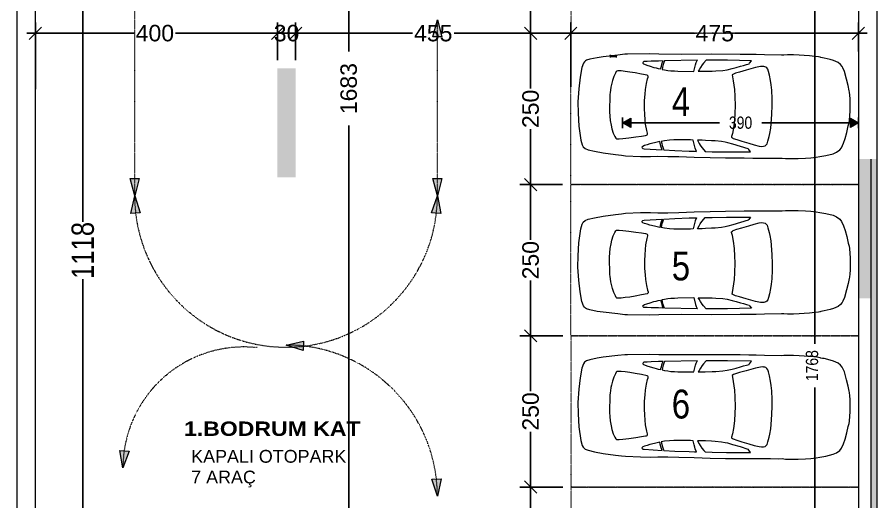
# Model space of a CAD drawing. Header units: millimetres. Extents: x 2975 to 4395, y 1592 to 4704.
# Drawn here: x 2975 to 4395, y 3150 to 3951 of the extents above; entities that cross this region are included whole.
import ezdxf

# ---------------------------------------------------------------- set-up
doc = ezdxf.new("R2010")
doc.units = ezdxf.units.MM
doc.linetypes.add('Style de ligne -5', pattern=[0.41656, 0.13885, -0.27771])
doc.layers.add('Cotation', color=1, linetype='Continuous', lineweight=5, true_color=0xff0000)
doc.layers.add('Kotlar', color=7, linetype='Continuous', lineweight=5, true_color=0xdd0806)
for name, color, linetype, lineweight in [('Duvar', 7, 'Continuous', 5), ('Genel', 7, 'Continuous', 5), ('Kolon', 7, 'Continuous', 5), ('Sembol', 7, 'Continuous', 5), ('Yazı', 7, 'Continuous', 5)]:
    doc.layers.add(name, color=color, linetype=linetype, lineweight=lineweight)
doc.styles.add('Arial', font='arial.ttf')
doc.styles.add('Arial Black', font='')
doc.styles.add('Arial Narrow', font='ARIALN.TTF')
doc.styles.get('Arial Black').set_extended_font_data('Arial Black')
doc.dimstyles.new('AEN', dxfattribs={"dimtxt": 20.137731, "dimasz": 20.203418, "dimexe": 18, "dimexo": 13.5, "dimgap": 4.5, "dimtad": 1, "dimdec": 1, "dimtxsty": 'Arial Narrow', "dimblk": 'VW_SLASH', "dimblk1": 'VW_SLASH', "dimblk2": 'VW_SLASH', "dimcen": 0, "dimdle": 18, "dimazin": 0, "dimtfac": 1, "dimtdec": 1, "dimtix": 1, "dimtmove": 0, "dimatfit": 0, "dimldrblk": 'VW_FILLEDARROW', "dimfxl": 1, "dimfrac": 2, "dimtolj": 1, "dimarcsym": 0})
doc.dimstyles.new('Arch 1', dxfattribs={"dimtxt": 20.137731, "dimasz": 20.203418, "dimexe": 28.575, "dimexo": 14.2875, "dimgap": 0.18, "dimtad": 1, "dimdec": 1, "dimtxsty": 'Arial Narrow', "dimblk": 'VW_SLASH', "dimblk1": 'VW_SLASH', "dimblk2": 'VW_SLASH', "dimcen": 0, "dimdle": 14.2875, "dimazin": 0, "dimtfac": 1, "dimtdec": 1, "dimtix": 1, "dimtmove": 0, "dimatfit": 0, "dimldrblk": 'VW_FILLEDARROW', "dimfxl": 1, "dimfrac": 2, "dimtolj": 1, "dimarcsym": 0})
doc.dimstyles.new('Ölçü 1', dxfattribs={"dimtxt": 20.137731, "dimasz": 13.506152, "dimexe": 9, "dimexo": 14.2875, "dimgap": 0, "dimtad": 0, "dimdec": 1, "dimtxsty": 'Arial Narrow', "dimblk": 'VW_FILLEDARROW-1', "dimblk1": 'VW_FILLEDARROW-1', "dimblk2": 'VW_FILLEDARROW-1', "dimcen": 0, "dimazin": 0, "dimtfac": 1, "dimtdec": 1, "dimtix": 1, "dimtmove": 0, "dimatfit": 0, "dimldrblk": 'VW_FILLEDARROW-2', "dimfxl": 9, "dimfxlon": 1, "dimfrac": 2, "dimtolj": 1, "dimarcsym": 0})

# ---------------------------------------------------------------- blocks, each defined once
blk = doc.blocks.new('VW_FILLEDARROW-1')
at = {"linetype": 'Continuous', "lineweight": 0}
blk.add_hatch(color=0, dxfattribs=at).paths.add_polyline_path([(-1, 0.58), (0, 0), (-1, -0.58)])
at = {"color": 0, "lineweight": 5, "flags": 128}
blk.add_lwpolyline([(-1, 0.58), (0, 0), (-1, -0.58)], close=True, dxfattribs=at)
blk = doc.blocks.new('*D69')
at = {"layer": 'Cotation', "color": 0, "lineweight": -2, "transparency": 16777216}
for p, q in [((4283.8, 4654.4), (4301.8, 4654.4)), ((4292.8, 4640.9), (4292.8, 3411.2)), ((4292.8, 2900.1), (4292.8, 3339.1)), ((4283.8, 2886.5), (4301.8, 2886.5))]:
    blk.add_line(p, q, dxfattribs=at)
at = {"layer": 'Defpoints', "color": 0, "transparency": 16777216}
for p in [(4029.9, 4654.4), (4292.8, 4654.4), (4095.5, 2886.5)]:
    blk.add_point(p, dxfattribs=at)
at = {"layer": 'Cotation', "color": 0, "lineweight": -2, "transparency": 16777216, "xscale": 13.50615234375, "yscale": 13.50615234375, "zscale": 13.50615234375}
for p, rotation in [((4292.8, 4654.4), 90), ((4292.8, 2886.5), 270)]:
    blk.add_blockref('VW_FILLEDARROW-1', p, dxfattribs=dict(at, rotation=rotation))
at = {"layer": 'Cotation', "color": 0, "transparency": 16777216, "insert": (4288.3, 3375.1), "char_height": 20.14, "attachment_point": 5, "rotation": 90, "style": 'Arial Narrow'}
blk.add_mtext('\\A1;1768', dxfattribs=at)
blk = doc.blocks.new('VW_FILLEDARROW-2')
at = {"linetype": 'Continuous', "lineweight": 0}
blk.add_hatch(color=0, dxfattribs=at).paths.add_polyline_path([(-1, 0.58), (0, 0), (-1, -0.58)])
at = {"color": 0, "lineweight": 5, "flags": 128}
blk.add_lwpolyline([(-1, 0.58), (0, 0), (-1, -0.58)], close=True, dxfattribs=at)
blk = doc.blocks.new('*D70')
at = {"layer": 'Cotation', "color": 0, "lineweight": -2, "transparency": 16777216}
for p, q in [((3975.2, 3767.5), (3975.2, 3785.5)), ((4365.2, 3785.5), (4365.2, 3767.5)), ((3988.7, 3776.5), (4135.4, 3776.5)), ((4351.7, 3776.5), (4205.1, 3776.5))]:
    blk.add_line(p, q, dxfattribs=at)
at = {"layer": 'Defpoints', "color": 0, "transparency": 16777216}
for p in [(4365.2, 3830.4), (3975.2, 3776.5), (3975.2, 3750.2)]:
    blk.add_point(p, dxfattribs=at)
at = {"layer": 'Cotation', "color": 0, "lineweight": -2, "transparency": 16777216, "xscale": 13.50615234375, "yscale": 13.50615234375, "zscale": 13.50615234375, "rotation": 180}
blk.add_blockref('VW_FILLEDARROW-1', (3975.2, 3776.5), dxfattribs=at)
at = {"layer": 'Cotation', "color": 0, "lineweight": -2, "transparency": 16777216, "xscale": 13.50615234375, "yscale": 13.50615234375, "zscale": 13.50615234375}
blk.add_blockref('VW_FILLEDARROW-1', (4365.2, 3776.5), dxfattribs=at)
at = {"layer": 'Cotation', "color": 0, "transparency": 16777216, "insert": (4170.2, 3776.5), "char_height": 20.14, "attachment_point": 5, "style": 'Arial Narrow'}
blk.add_mtext('\\A1;390', dxfattribs=at)
blk = doc.blocks.new('Groupe-152-1')
at = {"layer": 'Sembol', "color": 12, "linetype": 'Continuous', "lineweight": 5, "true_color": 0xdd0000, "flags": 128}
for points in [[(-10134.2, 773.5), (-10142.7, 775.5), (-10150.5, 777.5), (-10155.1, 778.8), (-10159.4, 780.2), (-10162.3, 781.4), (-10163.5, 782.2), (-10163.8, 783), (-10163.4, 783.9), (-10162.3, 785), (-10160, 785.3), (-10130.2, 787.2), (-10131.8, 782.7), (-10133.4, 776.9), (-10133.9, 773.6)], [(-9988, 785.6), (-10001.1, 781.5), (-10013.3, 777.8), (-10021.9, 775.4), (-10026.4, 774.4), (-10032.1, 773.4), (-10042.6, 772.5), (-10048.8, 772.1), (-10058.8, 771.6), (-10064, 771.4), (-10071.6, 771.3), (-10068.9, 776.4), (-10067.3, 779.3), (-10064.6, 783.4), (-10061.6, 787.3), (-10059.2, 789.8), (-10047.6, 790.2), (-10023.7, 790.6), (-10010, 790.6), (-10004.9, 790.6), (-9994.7, 790.6), (-9987.9, 790.6), (-9984.4, 790.6), (-9987.1, 786.8), (-9988.1, 785.3)]]:
    blk.add_lwpolyline(points, dxfattribs=at)
for points in [[(-10079, 771.2), (-10083.6, 770.8), (-10094.2, 770.7), (-10103.9, 770.7), (-10111.2, 770.8), (-10118.3, 771.2), (-10126.3, 772.1), (-10131.9, 773.2), (-10130.9, 776.6), (-10130.1, 779.8), (-10129.3, 782.7), (-10128, 786.2), (-10127.6, 787.3), (-10109.2, 788.2), (-10085.5, 789.2), (-10077, 789.5), (-10073.7, 789.6), (-10075.6, 784.7), (-10076.4, 782), (-10077.5, 778)], [(-9964, 649.3), (-9967.9, 649.6), (-9975.8, 651.3), (-9991.6, 655.5), (-10002.3, 658.6), (-10009, 660.6), (-10012.4, 661.9), (-10014.4, 663.4), (-10014.2, 666.2), (-10012.7, 673.3), (-10010.8, 687.7), (-10010, 698.6), (-10009.7, 714.9), (-10010, 725.8), (-10011, 738.5), (-10012.6, 751.1), (-10014.3, 760), (-10015.6, 765.3), (-10015.5, 766.3), (-10014.3, 767.4), (-10012.7, 768.3), (-10006.8, 770.4), (-9998.5, 773), (-9987.2, 776.3), (-9978.5, 778.9), (-9970, 781), (-9966, 781.5), (-9962.7, 781.4), (-9960.2, 780.5), (-9958.8, 779.5), (-9957, 777.1), (-9955.5, 773), (-9953.5, 765.4), (-9952.4, 760.1), (-9950.9, 751.3), (-9950.1, 744.2), (-9948.8, 728.1), (-9948.5, 713.8), (-9948.6, 703.1), (-9949.3, 688.8), (-9950.2, 679.9), (-9951.2, 672.8), (-9952.9, 664), (-9954.5, 657.5), (-9955.8, 653.9), (-9957.3, 651.7), (-9958.9, 650.4), (-9960.4, 649.8), (-9962.4, 649.3), (-9963.6, 649.3)], [(-10155.2, 663.7), (-10164.6, 661.9), (-10175, 660), (-10183.9, 658.5), (-10191.5, 657.5), (-10197.9, 656.8), (-10200.1, 656.7), (-10203.2, 656.6), (-10205, 656.9), (-10206.1, 657.9), (-10207.5, 660.3), (-10210.1, 666), (-10212.3, 672.8), (-10214, 679.1), (-10214.9, 683.4), (-10215.7, 688.7), (-10216.3, 692.3), (-10216.6, 696), (-10217.1, 724.5), (-10216.8, 731.3), (-10216, 738.5), (-10214.7, 746.3), (-10213.2, 752.7), (-10211, 759.5), (-10208.6, 765.2), (-10207, 768), (-10205.4, 769), (-10203.6, 769.1), (-10201.3, 769), (-10195.2, 768.7), (-10185.1, 767.5), (-10173.8, 765.9), (-10164.1, 764.4), (-10158, 763.3), (-10155.9, 762.9), (-10155, 762.4), (-10154.5, 761.4), (-10154.4, 760), (-10154.4, 759.6), (-10155.5, 755.2), (-10157.5, 744.6), (-10158.4, 737), (-10159.1, 728.5), (-10159.4, 719), (-10159.3, 709.5), (-10159.2, 705.7), (-10158.5, 695.3), (-10157.6, 687.4), (-10156, 677.5), (-10154.3, 670.1), (-10153.4, 667.1), (-10153.4, 665.6), (-10153.8, 664.7), (-10154.9, 663.9)], [(-10128.7, 640.1), (-10136.5, 640.5), (-10148.3, 640.9), (-10155.1, 641.2), (-10158.5, 641.4), (-10160.5, 641.3), (-10161.6, 642.2), (-10162.4, 643.6), (-10162.2, 644.1), (-10161.2, 645), (-10159.4, 645.9), (-10155.6, 647.3), (-10150.1, 649.1), (-10143.8, 650.9), (-10140.2, 651.9), (-10136.6, 652.8), (-10132.9, 653.6), (-10132.5, 652), (-10131.6, 648.8), (-10130, 643.3)], [(-10072.1, 638.9), (-10126.1, 640.1), (-10127.9, 644.6), (-10128.3, 646), (-10129, 648.2), (-10129.6, 650.6), (-10130.5, 654.2), (-10126.4, 655.1), (-10121.1, 655.9), (-10115.8, 656.5), (-10110, 656.9), (-10104.2, 657.1), (-10077.9, 657.5), (-10075, 646.4), (-10073.8, 643), (-10072.4, 639.5)], [(-9982.9, 639.9), (-10022.1, 639), (-10044.3, 638.8), (-10057.5, 638.8), (-10062.2, 643.9), (-10064.3, 646.9), (-10067.1, 651.2), (-10069.3, 655.2), (-10070.5, 657.2), (-10059.4, 657.3), (-10047.6, 657), (-10041.4, 656.7), (-10029.8, 655.9), (-10022.9, 654.8), (-10014.6, 652.7), (-10008.1, 651), (-10000.8, 648.9), (-9996, 647.6), (-9990.9, 646.2), (-9986.7, 645.1), (-9986.5, 644.8), (-9986.2, 644.2)]]:
    blk.add_lwpolyline(points, close=True, dxfattribs=at)
blk = doc.blocks.new('Groupe-153-1')
at = {"layer": 'Sembol', "color": 12, "linetype": 'Continuous', "lineweight": 5, "true_color": 0xdd0000, "flags": 128}
blk.add_lwpolyline([(-9869.1, 634.2), (-9869.3, 634.1), (-9869.8, 634), (-9869.9, 634), (-9872.1, 633.6), (-9878.1, 632.8), (-9887, 631.9), (-9895.9, 631.3), (-9903.9, 630.8), (-9913.3, 630.4), (-9923.4, 630.3), (-9929.1, 630.6), (-9933, 630.7), (-9961.4, 630.3), (-9975.1, 629.9), (-9987.2, 629.7), (-10001.4, 629.5), (-10049.1, 628.9), (-10098.6, 629.5), (-10135.9, 629.1), (-10151.5, 628.4), (-10187.3, 629), (-10192, 629.2), (-10203.7, 630.5), (-10227.9, 633.3), (-10237.6, 634.8), (-10249.8, 637.4), (-10255.2, 639.2), (-10256.9, 640.1), (-10258.7, 641.6), (-10260.4, 644.1), (-10262.8, 651.1), (-10265.9, 667.1), (-10268.1, 686.2), (-10269.3, 707.8), (-10269.2, 726.6), (-10267.8, 748), (-10264.6, 771), (-10262.5, 778.9), (-10260.8, 782), (-10257.7, 784.9), (-10252.3, 787), (-10242.1, 789.5), (-10227.7, 792.1), (-10207.3, 794.9), (-10197.6, 796.2), (-10191, 796.9), (-10166.2, 798), (-10149.3, 798.4), (-10137.6, 797.8), (-10120.6, 797.9), (-10102.8, 798.4), (-10077.6, 799.1), (-10051, 799.9), (-10025.8, 800.3), (-9994.8, 800.7), (-9980.2, 800.7), (-9970.3, 800.8), (-9951.3, 800.8), (-9937.6, 800.9), (-9931.9, 800.7), (-9926.4, 801.4), (-9917.3, 801.6), (-9905.7, 801.3), (-9893.4, 800.8), (-9884.4, 800.3), (-9875.6, 799.5), (-9869.8, 798.3), (-9866.5, 797.9), (-9859.7, 796.6), (-9848, 793.6), (-9842, 791.1), (-9836.6, 787.1), (-9833.9, 783.6), (-9830.6, 776.3), (-9827.9, 768.7), (-9825.2, 758.4), (-9822.7, 747.5), (-9821.3, 742.6), (-9820.8, 738.9), (-9819.5, 723), (-9819.4, 713), (-9819.7, 703), (-9820.1, 697.1), (-9820.7, 691.6), (-9821.5, 689.4), (-9823.2, 680.8), (-9825.5, 670.3), (-9829.3, 657.5), (-9831.7, 651.7), (-9832.8, 649.7), (-9835.7, 646.1), (-9839.5, 643.1), (-9843.1, 641.1), (-9847.2, 639.5), (-9852.7, 637.9), (-9862.5, 635.5), (-9865.5, 635), (-9868.1, 634.6)], close=True, dxfattribs=at)
at = {"layer": 'Sembol', "color": 12, "true_color": 0xdd0000}
blk.add_blockref('Groupe-152-1', (0, 0), dxfattribs=at)
blk = doc.blocks.new('Groupe-154-1')
at = {"layer": 'Sembol', "color": 12, "linetype": 'Continuous', "lineweight": 5, "true_color": 0xdd0000, "flags": 128}
for points in [[(-10128.7, 552.1), (-10136.5, 551.7), (-10148.3, 551.3), (-10155.1, 551), (-10158.5, 550.8), (-10160.5, 550.9), (-10161.6, 550), (-10162.4, 548.6), (-10162.2, 548.1), (-10161.2, 547.2), (-10159.4, 546.3), (-10155.6, 544.9), (-10150.1, 543.1), (-10143.8, 541.3), (-10140.2, 540.3), (-10136.6, 539.4), (-10132.9, 538.6), (-10132.5, 540.2), (-10131.6, 543.4), (-10130, 548.8)], [(-10072.1, 553.3), (-10126.1, 552.1), (-10127.9, 547.6), (-10128.3, 546.1), (-10129, 543.9), (-10129.6, 541.5), (-10130.5, 538), (-10126.4, 537.1), (-10121.1, 536.3), (-10115.8, 535.7), (-10110, 535.3), (-10104.2, 535.1), (-10077.9, 534.7), (-10075, 545.8), (-10073.8, 549.2), (-10072.4, 552.7)], [(-9982.9, 552.3), (-10022.1, 553.1), (-10044.3, 553.3), (-10057.5, 553.3), (-10062.2, 548.2), (-10064.3, 545.3), (-10067.1, 540.9), (-10069.3, 537), (-10070.5, 535), (-10059.4, 534.9), (-10047.6, 535.2), (-10041.4, 535.5), (-10029.8, 536.3), (-10022.9, 537.4), (-10014.6, 539.5), (-10008.1, 541.2), (-10000.8, 543.3), (-9996, 544.6), (-9990.9, 545.9), (-9986.7, 547.1), (-9986.5, 547.4), (-9986.2, 548)], [(-9964, 542.9), (-9967.9, 542.6), (-9975.8, 540.9), (-9991.6, 536.6), (-10002.3, 533.6), (-10009, 531.6), (-10012.4, 530.3), (-10014.4, 528.7), (-10014.2, 526), (-10012.7, 518.9), (-10010.8, 504.5), (-10010, 493.6), (-10009.7, 477.2), (-10010, 466.3), (-10011, 453.7), (-10012.6, 441.1), (-10014.3, 432.2), (-10015.6, 426.9), (-10015.5, 425.9), (-10014.3, 424.8), (-10012.7, 423.9), (-10006.8, 421.8), (-9998.5, 419.2), (-9987.2, 415.9), (-9978.5, 413.2), (-9970, 411.2), (-9966, 410.7), (-9962.7, 410.8), (-9960.2, 411.6), (-9958.8, 412.6), (-9957, 415), (-9955.5, 419.2), (-9953.5, 426.8), (-9952.4, 432.1), (-9950.9, 440.9), (-9950.1, 448), (-9948.8, 464.1), (-9948.5, 478.4), (-9948.6, 489.1), (-9949.3, 503.4), (-9950.2, 512.3), (-9951.2, 519.4), (-9952.9, 528.2), (-9954.5, 534.7), (-9955.8, 538.3), (-9957.3, 540.5), (-9958.9, 541.8), (-9960.4, 542.4), (-9962.4, 542.8), (-9963.6, 542.9)], [(-10155.2, 528.5), (-10164.6, 530.3), (-10175, 532.2), (-10183.9, 533.6), (-10191.5, 534.7), (-10197.9, 535.3), (-10200.1, 535.5), (-10203.2, 535.6), (-10205, 535.3), (-10206.1, 534.3), (-10207.5, 531.8), (-10210.1, 526.2), (-10212.3, 519.4), (-10214, 513), (-10214.9, 508.8), (-10215.7, 503.4), (-10216.3, 499.9), (-10216.6, 496.2), (-10217.1, 467.7), (-10216.8, 460.9), (-10216, 453.7), (-10214.7, 445.9), (-10213.2, 439.5), (-10211, 432.6), (-10208.6, 427), (-10207, 424.2), (-10205.4, 423.2), (-10203.6, 423.1), (-10201.3, 423.2), (-10195.2, 423.5), (-10185.1, 424.6), (-10173.8, 426.3), (-10164.1, 427.8), (-10158, 428.9), (-10155.9, 429.3), (-10155, 429.8), (-10154.5, 430.8), (-10154.4, 432.2), (-10154.4, 432.6), (-10155.5, 437), (-10157.5, 447.5), (-10158.4, 455.2), (-10159.1, 463.7), (-10159.4, 473.2), (-10159.3, 482.7), (-10159.2, 486.5), (-10158.5, 496.9), (-10157.6, 504.8), (-10156, 514.6), (-10154.3, 522.1), (-10153.4, 525.1), (-10153.4, 526.5), (-10153.8, 527.5), (-10154.9, 528.2)], [(-10079, 421), (-10083.6, 421.4), (-10094.2, 421.5), (-10103.9, 421.5), (-10111.2, 421.4), (-10118.3, 421), (-10126.3, 420.1), (-10131.9, 419), (-10130.9, 415.6), (-10130.1, 412.3), (-10129.3, 409.5), (-10128, 406), (-10127.6, 404.9), (-10109.2, 404), (-10085.5, 403), (-10077, 402.7), (-10073.7, 402.6), (-10075.6, 407.5), (-10076.4, 410.2), (-10077.5, 414.1)]]:
    blk.add_lwpolyline(points, close=True, dxfattribs=at)
for points in [[(-10134.2, 418.7), (-10142.7, 416.7), (-10150.5, 414.7), (-10155.1, 413.4), (-10159.4, 412), (-10162.3, 410.8), (-10163.5, 409.9), (-10163.8, 409.2), (-10163.4, 408.3), (-10162.3, 407.2), (-10160, 406.9), (-10130.2, 405), (-10131.8, 409.4), (-10133.4, 415.3), (-10133.9, 418.6)], [(-9988, 406.6), (-10001.1, 410.7), (-10013.3, 414.4), (-10021.9, 416.8), (-10026.4, 417.8), (-10032.1, 418.8), (-10042.6, 419.7), (-10048.8, 420.1), (-10058.8, 420.6), (-10064, 420.8), (-10071.6, 420.8), (-10068.9, 415.8), (-10067.3, 412.9), (-10064.6, 408.8), (-10061.6, 404.9), (-10059.2, 402.4), (-10047.6, 401.9), (-10023.7, 401.6), (-10010, 401.6), (-10004.9, 401.6), (-9994.7, 401.6), (-9987.9, 401.6), (-9984.4, 401.6), (-9987.1, 405.4), (-9988.1, 406.9)]]:
    blk.add_lwpolyline(points, dxfattribs=at)
blk = doc.blocks.new('Groupe-155-1')
at = {"layer": 'Sembol', "color": 12, "linetype": 'Continuous', "lineweight": 5, "true_color": 0xdd0000, "flags": 128}
blk.add_lwpolyline([(-9869.1, 557.9), (-9869.3, 558), (-9869.8, 558.2), (-9869.9, 558.2), (-9872.1, 558.6), (-9878.1, 559.4), (-9887, 560.3), (-9895.9, 560.9), (-9903.9, 561.4), (-9913.3, 561.8), (-9923.4, 561.9), (-9929.1, 561.6), (-9933, 561.5), (-9961.4, 561.8), (-9975.1, 562.3), (-9987.2, 562.5), (-10001.4, 562.7), (-10049.1, 563.2), (-10098.6, 562.7), (-10135.9, 563), (-10151.5, 563.8), (-10187.3, 563.2), (-10192, 562.9), (-10203.7, 561.7), (-10227.9, 558.9), (-10237.6, 557.4), (-10249.8, 554.8), (-10255.2, 553), (-10256.9, 552.1), (-10258.7, 550.6), (-10260.4, 548.1), (-10262.8, 541.1), (-10265.9, 525.1), (-10268.1, 506), (-10269.3, 484.4), (-10269.2, 465.6), (-10267.8, 444.2), (-10264.6, 421.2), (-10262.5, 413.3), (-10260.8, 410.2), (-10257.7, 407.3), (-10252.3, 405.2), (-10242.1, 402.7), (-10227.7, 400.1), (-10207.3, 397.3), (-10197.6, 396), (-10191, 395.3), (-10166.2, 394.2), (-10149.3, 393.8), (-10137.6, 394.4), (-10120.6, 394.3), (-10102.8, 393.8), (-10077.6, 393.1), (-10051, 392.3), (-10025.8, 391.9), (-9994.8, 391.5), (-9980.2, 391.4), (-9970.3, 391.4), (-9951.3, 391.4), (-9937.6, 391.3), (-9931.9, 391.5), (-9926.4, 390.8), (-9917.3, 390.6), (-9905.7, 390.8), (-9893.4, 391.3), (-9884.4, 391.9), (-9875.6, 392.7), (-9869.8, 393.9), (-9866.5, 394.3), (-9859.7, 395.5), (-9848, 398.6), (-9842, 401.1), (-9836.6, 405.1), (-9833.9, 408.6), (-9830.6, 415.9), (-9827.9, 423.5), (-9825.2, 433.8), (-9822.7, 444.7), (-9821.3, 449.6), (-9820.8, 453.3), (-9819.5, 469.2), (-9819.4, 479.2), (-9819.7, 489.2), (-9820.1, 495.1), (-9820.7, 500.5), (-9821.5, 502.8), (-9823.2, 511.4), (-9825.5, 521.9), (-9829.3, 534.7), (-9831.7, 540.5), (-9832.8, 542.5), (-9835.7, 546.1), (-9839.5, 549.1), (-9843.1, 551.1), (-9847.2, 552.6), (-9852.7, 554.3), (-9862.5, 556.7), (-9865.5, 557.1), (-9868.1, 557.6)], close=True, dxfattribs=at)
at = {"layer": 'Sembol', "color": 12, "true_color": 0xdd0000}
blk.add_blockref('Groupe-154-1', (0, 0), dxfattribs=at)
blk = doc.blocks.new('Groupe-160-1')
at = {"layer": 'Sembol', "color": 12, "linetype": 'Continuous', "lineweight": 5, "true_color": 0xdd0000, "flags": 128}
for points in [[(-10128.7, 1048.8), (-10136.5, 1048.5), (-10148.3, 1048.1), (-10155.1, 1047.7), (-10158.5, 1047.6), (-10160.5, 1047.7), (-10161.6, 1046.8), (-10162.4, 1045.4), (-10162.2, 1044.9), (-10161.2, 1044), (-10159.4, 1043.1), (-10155.6, 1041.7), (-10150.1, 1039.9), (-10143.8, 1038.1), (-10140.2, 1037.1), (-10136.6, 1036.2), (-10132.9, 1035.4), (-10132.5, 1037), (-10131.6, 1040.2), (-10130, 1045.6)], [(-10072.1, 1050.1), (-10126.1, 1048.9), (-10127.9, 1044.3), (-10128.3, 1042.9), (-10129, 1040.7), (-10129.6, 1038.3), (-10130.5, 1034.8), (-10126.4, 1033.9), (-10121.1, 1033.1), (-10115.8, 1032.5), (-10110, 1032.1), (-10104.2, 1031.9), (-10077.9, 1031.5), (-10075, 1042.5), (-10073.8, 1046), (-10072.4, 1049.5)], [(-9982.9, 1049.1), (-10022.1, 1049.9), (-10044.3, 1050.1), (-10057.5, 1050.1), (-10062.2, 1045), (-10064.3, 1042.1), (-10067.1, 1037.7), (-10069.3, 1033.8), (-10070.5, 1031.8), (-10059.4, 1031.7), (-10047.6, 1032), (-10041.4, 1032.3), (-10029.8, 1033.1), (-10022.9, 1034.2), (-10014.6, 1036.2), (-10008.1, 1038), (-10000.8, 1040.1), (-9996, 1041.4), (-9990.9, 1042.7), (-9986.7, 1043.9), (-9986.5, 1044.2), (-9986.2, 1044.8)], [(-9964, 1039.7), (-9967.9, 1039.3), (-9975.8, 1037.7), (-9991.6, 1033.4), (-10002.3, 1030.4), (-10009, 1028.4), (-10012.4, 1027.1), (-10014.4, 1025.5), (-10014.2, 1022.7), (-10012.7, 1015.7), (-10010.8, 1001.3), (-10010, 990.4), (-10009.7, 974), (-10010, 963.1), (-10011, 950.5), (-10012.6, 937.9), (-10014.3, 928.9), (-10015.6, 923.7), (-10015.5, 922.6), (-10014.3, 921.6), (-10012.7, 920.7), (-10006.8, 918.6), (-9998.5, 916), (-9987.2, 912.7), (-9978.5, 910), (-9970, 908), (-9966, 907.4), (-9962.7, 907.6), (-9960.2, 908.4), (-9958.8, 909.4), (-9957, 911.8), (-9955.5, 916), (-9953.5, 923.6), (-9952.4, 928.8), (-9950.9, 937.7), (-9950.1, 944.8), (-9948.8, 960.9), (-9948.5, 975.2), (-9948.6, 985.9), (-9949.3, 1000.2), (-9950.2, 1009.1), (-9951.2, 1016.2), (-9952.9, 1025), (-9954.5, 1031.5), (-9955.8, 1035.1), (-9957.3, 1037.3), (-9958.9, 1038.5), (-9960.4, 1039.2), (-9962.4, 1039.6), (-9963.6, 1039.7)], [(-10155.2, 1025.3), (-10164.6, 1027.1), (-10175, 1029), (-10183.9, 1030.4), (-10191.5, 1031.4), (-10197.9, 1032.1), (-10200.1, 1032.3), (-10203.2, 1032.4), (-10205, 1032), (-10206.1, 1031.1), (-10207.5, 1028.6), (-10210.1, 1023), (-10212.3, 1016.2), (-10214, 1009.8), (-10214.9, 1005.6), (-10215.7, 1000.2), (-10216.3, 996.6), (-10216.6, 993), (-10217.1, 964.5), (-10216.8, 957.7), (-10216, 950.5), (-10214.7, 942.7), (-10213.2, 936.3), (-10211, 929.4), (-10208.6, 923.7), (-10207, 920.9), (-10205.4, 920), (-10203.6, 919.9), (-10201.3, 919.9), (-10195.2, 920.3), (-10185.1, 921.4), (-10173.8, 923), (-10164.1, 924.6), (-10158, 925.7), (-10155.9, 926.1), (-10155, 926.6), (-10154.5, 927.5), (-10154.4, 929), (-10154.4, 929.3), (-10155.5, 933.8), (-10157.5, 944.3), (-10158.4, 952), (-10159.1, 960.4), (-10159.4, 970), (-10159.3, 979.5), (-10159.2, 983.3), (-10158.5, 993.7), (-10157.6, 1001.6), (-10156, 1011.4), (-10154.3, 1018.9), (-10153.4, 1021.8), (-10153.4, 1023.3), (-10153.8, 1024.3), (-10154.9, 1025)], [(-10079, 917.8), (-10083.6, 918.1), (-10094.2, 918.3), (-10103.9, 918.2), (-10111.2, 918.2), (-10118.3, 917.8), (-10126.3, 916.9), (-10131.9, 915.8), (-10130.9, 912.3), (-10130.1, 909.1), (-10129.3, 906.3), (-10128, 902.8), (-10127.6, 901.7), (-10109.2, 900.7), (-10085.5, 899.8), (-10077, 899.4), (-10073.7, 899.3), (-10075.6, 904.3), (-10076.4, 906.9), (-10077.5, 910.9)]]:
    blk.add_lwpolyline(points, close=True, dxfattribs=at)
for points in [[(-10134.2, 915.5), (-10142.7, 913.5), (-10150.5, 911.5), (-10155.1, 910.2), (-10159.4, 908.8), (-10162.3, 907.5), (-10163.5, 906.7), (-10163.8, 906), (-10163.4, 905), (-10162.3, 903.9), (-10160, 903.7), (-10130.2, 901.8), (-10131.8, 906.2), (-10133.4, 912), (-10133.9, 915.3)], [(-9988, 903.4), (-10001.1, 907.5), (-10013.3, 911.2), (-10021.9, 913.6), (-10026.4, 914.6), (-10032.1, 915.6), (-10042.6, 916.5), (-10048.8, 916.9), (-10058.8, 917.4), (-10064, 917.6), (-10071.6, 917.6), (-10068.9, 912.5), (-10067.3, 909.7), (-10064.6, 905.6), (-10061.6, 901.7), (-10059.2, 899.2), (-10047.6, 898.7), (-10023.7, 898.4), (-10010, 898.3), (-10004.9, 898.4), (-9994.7, 898.3), (-9987.9, 898.4), (-9984.4, 898.4), (-9987.1, 902.1), (-9988.1, 903.7)]]:
    blk.add_lwpolyline(points, dxfattribs=at)
blk = doc.blocks.new('Groupe-161-1')
at = {"layer": 'Sembol', "color": 12, "linetype": 'Continuous', "lineweight": 5, "true_color": 0xdd0000, "flags": 128}
blk.add_lwpolyline([(-9869.1, 1054.7), (-9869.3, 1054.8), (-9869.8, 1055), (-9869.9, 1055), (-9872.1, 1055.4), (-9878.1, 1056.2), (-9887, 1057), (-9895.9, 1057.7), (-9903.9, 1058.2), (-9913.3, 1058.6), (-9923.4, 1058.7), (-9929.1, 1058.3), (-9933, 1058.3), (-9961.4, 1058.6), (-9975.1, 1059.1), (-9987.2, 1059.3), (-10001.4, 1059.5), (-10049.1, 1060), (-10098.6, 1059.5), (-10135.9, 1059.8), (-10151.5, 1060.5), (-10187.3, 1060), (-10192, 1059.7), (-10203.7, 1058.5), (-10227.9, 1055.6), (-10237.6, 1054.1), (-10249.8, 1051.6), (-10255.2, 1049.8), (-10256.9, 1048.9), (-10258.7, 1047.4), (-10260.4, 1044.8), (-10262.8, 1037.9), (-10265.9, 1021.9), (-10268.1, 1002.8), (-10269.3, 981.2), (-10269.2, 962.4), (-10267.8, 941), (-10264.6, 918), (-10262.5, 910.1), (-10260.8, 907), (-10257.7, 904.1), (-10252.3, 902), (-10242.1, 899.5), (-10227.7, 896.9), (-10207.3, 894), (-10197.6, 892.8), (-10191, 892.1), (-10166.2, 891), (-10149.3, 890.6), (-10137.6, 891.2), (-10120.6, 891), (-10102.8, 890.6), (-10077.6, 889.9), (-10051, 889.1), (-10025.8, 888.7), (-9994.8, 888.3), (-9980.2, 888.2), (-9970.3, 888.2), (-9951.3, 888.2), (-9937.6, 888.1), (-9931.9, 888.2), (-9926.4, 887.6), (-9917.3, 887.4), (-9905.7, 887.6), (-9893.4, 888.1), (-9884.4, 888.7), (-9875.6, 889.5), (-9869.8, 890.7), (-9866.5, 891.1), (-9859.7, 892.3), (-9848, 895.4), (-9842, 897.9), (-9836.6, 901.9), (-9833.9, 905.3), (-9830.6, 912.7), (-9827.9, 920.3), (-9825.2, 930.6), (-9822.7, 941.5), (-9821.3, 946.4), (-9820.8, 950), (-9819.5, 966), (-9819.4, 976), (-9819.7, 985.9), (-9820.1, 991.9), (-9820.7, 997.3), (-9821.5, 999.5), (-9823.2, 1008.2), (-9825.5, 1018.7), (-9829.3, 1031.5), (-9831.7, 1037.3), (-9832.8, 1039.3), (-9835.7, 1042.9), (-9839.5, 1045.9), (-9843.1, 1047.8), (-9847.2, 1049.4), (-9852.7, 1051.1), (-9862.5, 1053.4), (-9865.5, 1053.9), (-9868.1, 1054.3)], close=True, dxfattribs=at)
at = {"layer": 'Sembol', "color": 12, "true_color": 0xdd0000}
blk.add_blockref('Groupe-160-1', (0, 0), dxfattribs=at)
blk = doc.blocks.new('VW_SLASH')
at = {"color": 0, "linetype": 'ByBlock', "lineweight": -2}
blk.add_line((0.707, 0), (-1, 0), dxfattribs=at)
at = {"color": 0, "lineweight": 20, "flags": 128}
blk.add_lwpolyline([(0.5, 0.5), (-0.5, -0.5)], dxfattribs=at)
blk = doc.blocks.new('*D77')
at = {"layer": 'Defpoints', "color": 0, "transparency": 16777216}
for p in [(3522.9, 4674.4), (3539, 4674.4), (3505.2, 2991.5)]:
    blk.add_point(p, dxfattribs=at)
at = {"layer": 'Kotlar', "color": 0, "lineweight": -2, "transparency": 16777216}
for p, q in [((3525.5, 4674.4), (3504.9, 4674.4)), ((3522.9, 4654.2), (3522.9, 3894.2)), ((3522.9, 3011.8), (3522.9, 3771.8)), ((3518.7, 2991.5), (3540.9, 2991.5))]:
    blk.add_line(p, q, dxfattribs=at)
at = {"layer": 'Kotlar', "color": 0, "lineweight": -2, "transparency": 16777216, "xscale": 20.20341796875, "yscale": 20.20341796875, "zscale": 20.20341796875}
for p, rotation in [((3522.9, 4674.4), 90), ((3522.9, 2991.5), 270)]:
    blk.add_blockref('VW_SLASH', p, dxfattribs=dict(at, rotation=rotation))
at = {"layer": 'Kotlar', "color": 0, "transparency": 16777216, "insert": (3522.9, 3833), "char_height": 27.19, "attachment_point": 5, "rotation": 90, "style": 'Arial'}
blk.add_mtext('\\A1;1683', dxfattribs=at)
blk = doc.blocks.new('VW_FILLEDARROW')
at = {"linetype": 'Continuous', "lineweight": 0}
blk.add_hatch(color=0, dxfattribs=at).paths.add_polyline_path([(-1.414, 0.379), (0, 0), (-1.414, -0.379)])
at = {"color": 0, "lineweight": 5, "flags": 128}
blk.add_lwpolyline([(-1.414, 0.379), (0, 0), (-1.414, -0.379)], close=True, dxfattribs=at)
blk = doc.blocks.new('*D80')
at = {"layer": 'Defpoints', "color": 0, "transparency": 16777216}
for p in [(3823.4, 4174.4), (3890.1, 4174.4), (3889.8, 3924.5)]:
    blk.add_point(p, dxfattribs=at)
at = {"layer": 'Kotlar', "color": 0, "lineweight": -2, "transparency": 16777216}
for p, q in [((3876.6, 4174.4), (3805.4, 4174.4)), ((3823.4, 4154.2), (3823.4, 4083.2)), ((3823.4, 3944.7), (3823.4, 4015.7)), ((3876.3, 3924.5), (3805.4, 3924.5))]:
    blk.add_line(p, q, dxfattribs=at)
at = {"layer": 'Kotlar', "color": 0, "lineweight": -2, "transparency": 16777216, "xscale": 20.20341796875, "yscale": 20.20341796875, "zscale": 20.20341796875}
for p, rotation in [((3823.4, 4174.4), 90), ((3823.4, 3924.5), 270)]:
    blk.add_blockref('VW_SLASH', p, dxfattribs=dict(at, rotation=rotation))
at = {"layer": 'Kotlar', "color": 0, "transparency": 16777216, "insert": (3823.4, 4049.5), "char_height": 27.19, "attachment_point": 5, "rotation": 90, "style": 'Arial'}
blk.add_mtext('\\A1;250', dxfattribs=at)
blk = doc.blocks.new('*D81')
at = {"layer": 'Defpoints', "color": 0, "transparency": 16777216}
for p in [(3823.4, 3924.5), (3889.8, 3924.5), (3889.8, 3674.4)]:
    blk.add_point(p, dxfattribs=at)
at = {"layer": 'Kotlar', "color": 0, "lineweight": -2, "transparency": 16777216}
for p, q in [((3876.3, 3924.5), (3805.4, 3924.5)), ((3823.4, 3904.3), (3823.4, 3833.2)), ((3823.4, 3694.6), (3823.4, 3765.7)), ((3876.3, 3674.4), (3805.4, 3674.4))]:
    blk.add_line(p, q, dxfattribs=at)
at = {"layer": 'Kotlar', "color": 0, "lineweight": -2, "transparency": 16777216, "xscale": 20.20341796875, "yscale": 20.20341796875, "zscale": 20.20341796875}
for p, rotation in [((3823.4, 3924.5), 90), ((3823.4, 3674.4), 270)]:
    blk.add_blockref('VW_SLASH', p, dxfattribs=dict(at, rotation=rotation))
at = {"layer": 'Kotlar', "color": 0, "transparency": 16777216, "insert": (3823.4, 3799.5), "char_height": 27.19, "attachment_point": 5, "rotation": 90, "style": 'Arial'}
blk.add_mtext('\\A1;250', dxfattribs=at)
blk = doc.blocks.new('*D82')
at = {"layer": 'Defpoints', "color": 0, "transparency": 16777216}
for p in [(3823.4, 3674.4), (3889.8, 3674.4), (3890.1, 3424.4)]:
    blk.add_point(p, dxfattribs=at)
at = {"layer": 'Kotlar', "color": 0, "lineweight": -2, "transparency": 16777216}
for p, q in [((3876.3, 3674.4), (3805.4, 3674.4)), ((3823.4, 3654.2), (3823.4, 3583.2)), ((3823.4, 3444.6), (3823.4, 3515.6)), ((3876.6, 3424.4), (3805.4, 3424.4))]:
    blk.add_line(p, q, dxfattribs=at)
at = {"layer": 'Kotlar', "color": 0, "lineweight": -2, "transparency": 16777216, "xscale": 20.20341796875, "yscale": 20.20341796875, "zscale": 20.20341796875}
for p, rotation in [((3823.4, 3674.4), 90), ((3823.4, 3424.4), 270)]:
    blk.add_blockref('VW_SLASH', p, dxfattribs=dict(at, rotation=rotation))
at = {"layer": 'Kotlar', "color": 0, "transparency": 16777216, "insert": (3823.4, 3549.4), "char_height": 27.19, "attachment_point": 5, "rotation": 90, "style": 'Arial'}
blk.add_mtext('\\A1;250', dxfattribs=at)
blk = doc.blocks.new('*D83')
at = {"layer": 'Defpoints', "color": 0, "transparency": 16777216}
for p in [(3823.4, 3424.4), (3890.1, 3424.4), (3890.1, 3174.4)]:
    blk.add_point(p, dxfattribs=at)
at = {"layer": 'Kotlar', "color": 0, "lineweight": -2, "transparency": 16777216}
for p, q in [((3876.6, 3424.4), (3805.4, 3424.4)), ((3823.4, 3404.2), (3823.4, 3333.2)), ((3823.4, 3194.6), (3823.4, 3265.6)), ((3876.6, 3174.4), (3805.4, 3174.4))]:
    blk.add_line(p, q, dxfattribs=at)
at = {"layer": 'Kotlar', "color": 0, "lineweight": -2, "transparency": 16777216, "xscale": 20.20341796875, "yscale": 20.20341796875, "zscale": 20.20341796875}
for p, rotation in [((3823.4, 3424.4), 90), ((3823.4, 3174.4), 270)]:
    blk.add_blockref('VW_SLASH', p, dxfattribs=dict(at, rotation=rotation))
at = {"layer": 'Kotlar', "color": 0, "transparency": 16777216, "insert": (3823.4, 3299.4), "char_height": 27.19, "attachment_point": 5, "rotation": 90, "style": 'Arial'}
blk.add_mtext('\\A1;250', dxfattribs=at)
blk = doc.blocks.new('*D84')
at = {"layer": 'Defpoints', "color": 0, "transparency": 16777216}
for p in [(3823.4, 3174.4), (3890.1, 3174.4), (3950.2, 2924.4)]:
    blk.add_point(p, dxfattribs=at)
at = {"layer": 'Kotlar', "color": 0, "lineweight": -2, "transparency": 16777216}
for p, q in [((3876.6, 3174.4), (3805.4, 3174.4)), ((3823.4, 3154.2), (3823.4, 3083.2)), ((3823.4, 2944.6), (3823.4, 3015.6)), ((3936.7, 2924.4), (3805.4, 2924.4))]:
    blk.add_line(p, q, dxfattribs=at)
at = {"layer": 'Kotlar', "color": 0, "lineweight": -2, "transparency": 16777216, "xscale": 20.20341796875, "yscale": 20.20341796875, "zscale": 20.20341796875}
for p, rotation in [((3823.4, 3174.4), 90), ((3823.4, 2924.4), 270)]:
    blk.add_blockref('VW_SLASH', p, dxfattribs=dict(at, rotation=rotation))
at = {"layer": 'Kotlar', "color": 0, "transparency": 16777216, "insert": (3823.4, 3049.4), "char_height": 27.19, "attachment_point": 5, "rotation": 90, "style": 'Arial'}
blk.add_mtext('\\A1;250', dxfattribs=at)
blk = doc.blocks.new('*D86')
at = {"layer": 'Defpoints', "color": 0, "transparency": 16777216}
for p in [(3005.2, 3924.5), (3405.2, 3866.5), (3005.2, 3818.4)]:
    blk.add_point(p, dxfattribs=at)
at = {"layer": 'Kotlar', "color": 0, "lineweight": -2, "transparency": 16777216}
for p, q in [((3005.2, 3831.9), (3005.2, 3942.5)), ((3405.2, 3880), (3405.2, 3942.5)), ((3025.4, 3924.5), (3168.6, 3924.5)), ((3385, 3924.5), (3236.8, 3924.5))]:
    blk.add_line(p, q, dxfattribs=at)
at = {"layer": 'Kotlar', "color": 0, "lineweight": -2, "transparency": 16777216, "xscale": 20.20341796875, "yscale": 20.20341796875, "zscale": 20.20341796875, "rotation": 180}
blk.add_blockref('VW_SLASH', (3005.2, 3924.5), dxfattribs=at)
at = {"layer": 'Kotlar', "color": 0, "lineweight": -2, "transparency": 16777216, "xscale": 20.20341796875, "yscale": 20.20341796875, "zscale": 20.20341796875}
blk.add_blockref('VW_SLASH', (3405.2, 3924.5), dxfattribs=at)
at = {"layer": 'Kotlar', "color": 0, "transparency": 16777216, "insert": (3202.7, 3924.5), "char_height": 27.19, "attachment_point": 5, "style": 'Arial'}
blk.add_mtext('\\A1;400', dxfattribs=at)
blk = doc.blocks.new('*D87')
at = {"layer": 'Defpoints', "color": 0, "transparency": 16777216}
for p in [(3405.2, 3924.5), (3405.2, 3866.5), (3435.2, 3866.5)]:
    blk.add_point(p, dxfattribs=at)
at = {"layer": 'Kotlar', "color": 0, "lineweight": -2, "transparency": 16777216}
for p, q in [((3405.2, 3880), (3405.2, 3942.5)), ((3435.2, 3880), (3435.2, 3942.5)), ((3385, 3924.5), (3364.8, 3924.5)), ((3435.2, 3924.5), (3405.2, 3924.5)), ((3455.4, 3924.5), (3475.6, 3924.5))]:
    blk.add_line(p, q, dxfattribs=at)
at = {"layer": 'Kotlar', "color": 0, "lineweight": -2, "transparency": 16777216, "xscale": 20.20341796875, "yscale": 20.20341796875, "zscale": 20.20341796875}
blk.add_blockref('VW_SLASH', (3405.2, 3924.5), dxfattribs=at)
at = {"layer": 'Kotlar', "color": 0, "lineweight": -2, "transparency": 16777216, "xscale": 20.20341796875, "yscale": 20.20341796875, "zscale": 20.20341796875, "rotation": 180}
blk.add_blockref('VW_SLASH', (3435.2, 3924.5), dxfattribs=at)
at = {"layer": 'Kotlar', "color": 0, "transparency": 16777216, "insert": (3420.2, 3924.5), "char_height": 27.19, "attachment_point": 5, "style": 'Arial'}
blk.add_mtext('\\A1;30', dxfattribs=at)
blk = doc.blocks.new('*D88')
at = {"layer": 'Defpoints', "color": 0, "transparency": 16777216}
for p in [(3435.2, 3924.5), (3435.2, 3866.5), (3889.8, 3822.5)]:
    blk.add_point(p, dxfattribs=at)
at = {"layer": 'Kotlar', "color": 0, "lineweight": -2, "transparency": 16777216}
for p, q in [((3435.2, 3880), (3435.2, 3942.5)), ((3889.8, 3836), (3889.8, 3942.5)), ((3455.4, 3924.5), (3628.3, 3924.5)), ((3869.6, 3924.5), (3696.8, 3924.5))]:
    blk.add_line(p, q, dxfattribs=at)
at = {"layer": 'Kotlar', "color": 0, "lineweight": -2, "transparency": 16777216, "xscale": 20.20341796875, "yscale": 20.20341796875, "zscale": 20.20341796875, "rotation": 180}
blk.add_blockref('VW_SLASH', (3435.2, 3924.5), dxfattribs=at)
at = {"layer": 'Kotlar', "color": 0, "lineweight": -2, "transparency": 16777216, "xscale": 20.20341796875, "yscale": 20.20341796875, "zscale": 20.20341796875}
blk.add_blockref('VW_SLASH', (3889.8, 3924.5), dxfattribs=at)
at = {"layer": 'Kotlar', "color": 0, "transparency": 16777216, "insert": (3662.5, 3924.5), "char_height": 27.19, "attachment_point": 5, "style": 'Arial'}
blk.add_mtext('\\A1;455', dxfattribs=at)
blk = doc.blocks.new('*D89')
at = {"layer": 'Defpoints', "color": 0, "transparency": 16777216}
for p in [(3889.8, 3924.5), (4364.8, 3880.9), (3889.8, 3822.5)]:
    blk.add_point(p, dxfattribs=at)
at = {"layer": 'Kotlar', "color": 0, "lineweight": -2, "transparency": 16777216}
for p, q in [((3889.8, 3836), (3889.8, 3942.5)), ((4364.8, 3894.4), (4364.8, 3942.5)), ((3910, 3924.5), (4093.3, 3924.5)), ((4344.6, 3924.5), (4161.8, 3924.5))]:
    blk.add_line(p, q, dxfattribs=at)
at = {"layer": 'Kotlar', "color": 0, "lineweight": -2, "transparency": 16777216, "xscale": 20.20341796875, "yscale": 20.20341796875, "zscale": 20.20341796875, "rotation": 180}
blk.add_blockref('VW_SLASH', (3889.8, 3924.5), dxfattribs=at)
at = {"layer": 'Kotlar', "color": 0, "lineweight": -2, "transparency": 16777216, "xscale": 20.20341796875, "yscale": 20.20341796875, "zscale": 20.20341796875}
blk.add_blockref('VW_SLASH', (4364.8, 3924.5), dxfattribs=at)
at = {"layer": 'Kotlar', "color": 0, "transparency": 16777216, "insert": (4127.6, 3924.5), "char_height": 27.19, "attachment_point": 5, "style": 'Arial'}
blk.add_mtext('\\A1;475', dxfattribs=at)
blk = doc.blocks.new('*D94')
at = {"layer": 'Defpoints', "color": 0, "linetype": 'Continuous', "transparency": 16777216}
for p in [(3004.9, 4124.4), (3083.7, 4124.4), (3091.1, 3006.5)]:
    blk.add_point(p, dxfattribs=at)
at = {"layer": 'Kotlar', "color": 0, "linetype": 'Continuous', "lineweight": -2, "transparency": 16777216}
for p, q in [((3019.2, 4124.4), (3112.2, 4124.4)), ((3083.7, 4104.2), (3083.7, 3613)), ((3083.7, 3026.7), (3083.7, 3518)), ((3076.8, 3006.5), (3055.1, 3006.5))]:
    blk.add_line(p, q, dxfattribs=at)
at = {"layer": 'Kotlar', "color": 0, "linetype": 'Continuous', "lineweight": -2, "transparency": 16777216, "xscale": 20.20341796875, "yscale": 20.20341796875, "zscale": 20.20341796875}
for p, rotation in [((3083.7, 4124.4), 90), ((3083.7, 3006.5), 270)]:
    blk.add_blockref('VW_SLASH', p, dxfattribs=dict(at, rotation=rotation))
at = {"layer": 'Kotlar', "color": 0, "linetype": 'Continuous', "lineweight": 9, "transparency": 16777216, "insert": (3083.7, 3565.5), "char_height": 37, "attachment_point": 5, "rotation": 90, "style": 'Arial Narrow'}
blk.add_mtext('\\A1;1118', dxfattribs=at)

msp = doc.modelspace()

# ---------------------------------------------------------------- hatches: boundary and pattern name
at = {"layer": 'Genel', "linetype": 'Continuous', "lineweight": 0, "true_color": 0x0099ff}
for points in [[(3661.6, 3918.3), (3669.3, 3946.9), (3676.9, 3918.3)], [(3176.9, 3684.2), (3169.3, 3655.6), (3161.6, 3684.2)], [(3676.9, 3684.2), (3669.3, 3655.6), (3661.6, 3684.2)], [(3163.1, 3626.7), (3169.3, 3655.6), (3178.4, 3627.5)], [(3659.6, 3627.7), (3669.3, 3655.6), (3674.9, 3626.6)], [(3447.4, 3400.1), (3419.3, 3409.2), (3448.2, 3415.4)], [(3160, 3233.8), (3149.9, 3206), (3144.8, 3235.1)], [(3675.4, 3188.1), (3669.3, 3159.2), (3660.1, 3187.3)]]:
    msp.add_hatch(color=150, dxfattribs=at).paths.add_polyline_path(points)

# ---------------------------------------------------------------- linework, layer by layer
at = {"layer": 'Duvar'}
for p, q in [((3955.2, 3884.4, -1000), (3955.2, 3888.7, -1000)), ((3965.2, 3884.4, -1000), (3965.2, 3888.7, -1000)), ((4385.2, 3716.5, -1000), (4385.2, 2876.5, -1000)), ((4395.2, 3716.5, -1000), (4395.2, 2876.5, -1000))]:
    msp.add_line(p, q, dxfattribs=at)
at = {"layer": 'Duvar', "color": 7}
for points in [[(3965.2, 3884.4, -1000), (3955.2, 3884.4, -1000), (3965.2, 3888.7, -1000), (3955.2, 3888.7, -1000)], [(4385.2, 3716.5, -1000), (4395.2, 3716.5, -1000), (4385.2, 2876.5, -1000), (4395.2, 2876.5, -1000)]]:
    msp.add_solid(points, dxfattribs=at)
at = {"layer": 'Genel', "color": 150, "linetype": 'Style de ligne -5', "lineweight": 9, "true_color": 0x0099ff}
for p, q in [((3169.3, 3655.6, 1000), (3169.3, 4028.9, 1000)), ((3669.3, 3655.6, 1000), (3669.3, 3946.9, 1000))]:
    msp.add_line(p, q, dxfattribs=at)
at = {"layer": 'Genel', "color": 16, "linetype": 'Style de ligne -5', "lineweight": 9, "true_color": 0x800000, "flags": 128}
for points in [[(3890.1, 4174.4), (4365.1, 4174.4), (4365.1, 3924.4), (3890.1, 3924.4)], [(3889.8, 3924.4), (4364.8, 3924.4), (4364.8, 3674.4), (3889.8, 3674.4)], [(3889.8, 3674.4), (4364.8, 3674.4), (4364.8, 3424.4), (3889.8, 3424.4)], [(3890.1, 3424.4), (4365.1, 3424.4), (4365.1, 3174.4), (3890.1, 3174.4)], [(3890.1, 3174.4), (4365.1, 3174.4), (4365.1, 2924.4), (3890.1, 2924.4)]]:
    msp.add_lwpolyline(points, close=True, dxfattribs=at)
at = {"layer": 'Genel', "color": 150, "lineweight": 9, "true_color": 0x0099ff, "flags": 128}
for points in [[(3661.6, 3918.3), (3669.3, 3946.9), (3676.9, 3918.3)], [(3176.9, 3684.2), (3169.3, 3655.6), (3161.6, 3684.2)], [(3676.9, 3684.2), (3669.3, 3655.6), (3661.6, 3684.2)], [(3163.1, 3626.7), (3169.3, 3655.6), (3178.4, 3627.5)], [(3659.6, 3627.7), (3669.3, 3655.6), (3674.9, 3626.6)], [(3447.4, 3400.1), (3419.3, 3409.2), (3448.2, 3415.4)], [(3160, 3233.8), (3149.9, 3206), (3144.8, 3235.1)], [(3675.4, 3188.1), (3669.3, 3159.2), (3660.1, 3187.3)]]:
    msp.add_lwpolyline(points, close=True, dxfattribs=at)
at = {"layer": 'Genel', "color": 150, "linetype": 'Style de ligne -5', "lineweight": 9, "true_color": 0x0099ff}
for centre, radius, start, end in [((3419.3, 3655.6, 1000), 250, 180, 0), ((3419.3, 3159.2, 1000), 250, 0, 90), ((3349.9, 3206, 1000), 200, 83.835, 180)]:
    msp.add_arc(centre, radius, start, end, dxfattribs=at)
at = {"layer": 'Kolon', "color": 7}
for p, q in [((2975.2, 1591.5, -1000), (2975.2, 4704.4, -1000)), ((4395.2, 4704.4, -1000), (4395.2, 1591.5, -1000)), ((3005.2, 2171.5, -1000), (3005.2, 4674.4, -1000)), ((4365.2, 4674.4, -1000), (4365.2, 2886.6, -1000))]:
    msp.add_line(p, q, dxfattribs=at)
for points in [[(3405.2, 3686.5, 1000), (3435.2, 3686.5, 1000), (3405.2, 3866.5, 1000), (3435.2, 3866.5, 1000)], [(4365.2, 3486.5, 1000), (4395.2, 3486.5, 1000), (4365.2, 3716.5, 1000), (4395.2, 3716.5, 1000)]]:
    msp.add_solid(points, dxfattribs=at)

# ---------------------------------------------------------------- block references
at = {"layer": 'Sembol', "color": 12, "true_color": 0xdd0000}
for name in ['Groupe-161-1', 'Groupe-153-1', 'Groupe-155-1']:
    msp.add_blockref(name, (14170.9, 2830), dxfattribs=at)

# ---------------------------------------------------------------- texts
at = {"layer": 'Sembol', "color": 12, "true_color": 0xdd0000, "char_height": 47.6, "attachment_point": 1, "line_spacing_factor": 0.996218, "style": 'Arial Narrow'}
for s, insert in [('4', (4056.5, 3835.1, 1000)), ('5', (4056.5, 3563.6, 1000)), ('6', (4056.5, 3335.4, 1000))]:
    msp.add_mtext(s, dxfattribs=dict(at, insert=insert))
at = {"layer": 'Yazı', "color": 7, "insert": (3250.8, 3282.8, 1000), "char_height": 23.788, "attachment_point": 1, "line_spacing_factor": 1.190397, "style": 'Arial Black'}
msp.add_mtext('1.BODRUM KAT ', dxfattribs=at)
at = {"layer": 'Yazı', "insert": (3262.7, 3235.8, 1000), "char_height": 21.158, "attachment_point": 1, "line_spacing_factor": 0.970891, "style": 'Arial'}
msp.add_mtext('KAPALI OTOPARK\\P7 ARAÇ', dxfattribs=at)

# ---------------------------------------------------------------- dimensions: what is measured, and where the dimension line sits
at = {"layer": 'Cotation'}
dim = msp.add_linear_dim(base=(4292.8, 4654.4, 1000), p1=(4095.5, 2886.5, 1000), p2=(4029.9, 4654.4, 1000), angle=270, dimstyle='Ölçü 1', override={"dimgap": 12.176125, "dimtad": 1, "dimdec": 0, "dimpost": '<>', "dimtxsty": 'Arial Narrow', "dimtmove": 2}, dxfattribs=at)
dim.commit()
dim.dimension.update_dxf_attribs({"geometry": '*D69', "text_midpoint": (4288.3, 3375.1, 1000), "dimtype": 160})
dim = msp.add_linear_dim(base=(3975.2, 3776.5, 1000), p1=(4365.2, 3830.4, 1000), p2=(3975.2, 3750.2, 1000), dimstyle='Ölçü 1', override={"dimgap": 16.651111, "dimtad": 1, "dimdec": 0, "dimpost": '<>', "dimtxsty": 'Arial Narrow', "dimtmove": 2}, dxfattribs=at)
dim.commit()
dim.dimension.update_dxf_attribs({"geometry": '*D70', "text_midpoint": (4170.2, 3776.5, 1000), "dimtype": 160})
at = {"layer": 'Kotlar'}
dim = msp.add_linear_dim(base=(3522.9, 4674.4, 1000), p1=(3505.2, 2991.5, 1000), p2=(3539, 4674.4, 1000), angle=270, dimstyle='AEN', override={"dimtxt": 27.185938, "dimgap": 21.9075, "dimdec": 0, "dimpost": '<>', "dimtxsty": 'Arial', "dimtmove": 2}, dxfattribs=at)
dim.commit()
dim.dimension.update_dxf_attribs({"geometry": '*D77', "text_midpoint": (3522.9, 3833, 1000), "dimtype": 160})
for base, p1, p2, picture, middle in [((3823.4, 4174.4, 1000), (3889.8, 3924.5, 1000), (3890.1, 4174.4, 1000), '*D80', (3823.4, 4049.5, 1000)), ((3823.4, 3924.5, 1000), (3889.8, 3674.4, 1000), (3889.8, 3924.5, 1000), '*D81', (3823.4, 3799.5, 1000)), ((3823.4, 3674.4, 1000), (3890.1, 3424.4, 1000), (3889.8, 3674.4, 1000), '*D82', (3823.4, 3549.4, 1000)), ((3823.4, 3424.4, 1000), (3890.1, 3174.4, 1000), (3890.1, 3424.4, 1000), '*D83', (3823.4, 3299.4, 1000)), ((3823.4, 3174.4, 1000), (3950.2, 2924.4, 1000), (3890.1, 3174.4, 1000), '*D84', (3823.4, 3049.4, 1000))]:
    dim = msp.add_linear_dim(base=base, p1=p1, p2=p2, angle=270, dimstyle='AEN', override={"dimtxt": 27.185938, "dimgap": 3.571875, "dimtad": 0, "dimdec": 0, "dimpost": '<>', "dimtxsty": 'Arial'}, dxfattribs=at)
    dim.commit()
    dim.dimension.update_dxf_attribs({"geometry": picture, "text_midpoint": middle})
at = {"layer": 'Kotlar', "color": 1, "linetype": 'Continuous', "lineweight": 9, "true_color": 0xff0000}
dim = msp.add_linear_dim(base=(3083.7, 4124.4, 1000), p1=(3091.1, 3006.5, 1000), p2=(3004.9, 4124.4, 1000), angle=270, dimstyle='Arch 1', override={"dimtxt": 37.003094, "dimgap": 3.571875, "dimtad": 0, "dimdec": 0, "dimpost": '<>', "dimtxsty": 'Arial Narrow'}, dxfattribs=at)
dim.commit()
dim.dimension.update_dxf_attribs({"geometry": '*D94', "text_midpoint": (3083.7, 3565.5, 1000)})
at = {"layer": 'Kotlar'}
for base, p1, p2, picture, middle in [((3005.2, 3924.5, 1000), (3405.2, 3866.5, 1000), (3005.2, 3818.4, 1000), '*D86', (3202.7, 3924.5, 1000)), ((3435.2, 3924.5, 1000), (3889.8, 3822.5, 1000), (3435.2, 3866.5, 1000), '*D88', (3662.5, 3924.5, 1000)), ((3889.8, 3924.5, 1000), (4364.8, 3880.9, 1000), (3889.8, 3822.5, 1000), '*D89', (4127.6, 3924.5, 1000))]:
    dim = msp.add_linear_dim(base=base, p1=p1, p2=p2, dimstyle='AEN', override={"dimtxt": 27.185938, "dimgap": 3.571875, "dimtad": 0, "dimdec": 0, "dimpost": '<>', "dimtxsty": 'Arial'}, dxfattribs=at)
    dim.commit()
    dim.dimension.update_dxf_attribs({"geometry": picture, "text_midpoint": middle, "dimtype": 160})
dim = msp.add_linear_dim(base=(3405.2, 3924.5, 1000), p1=(3435.2, 3866.5, 1000), p2=(3405.2, 3866.5, 1000), dimstyle='AEN', override={"dimtxt": 27.185938, "dimgap": 3.571875, "dimtad": 0, "dimdec": 0, "dimpost": '<>', "dimtxsty": 'Arial'}, dxfattribs=at)
dim.commit()
dim.dimension.update_dxf_attribs({"geometry": '*D87', "text_midpoint": (3420.2, 3924.5, 1000)})

doc.saveas('drawing.dxf')
